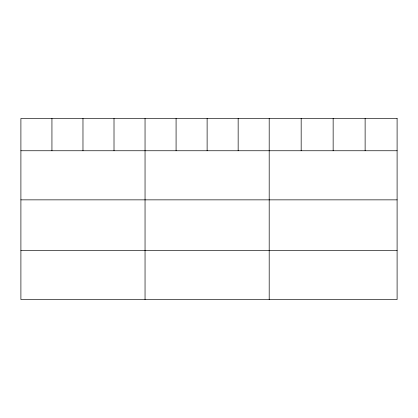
<?xml version="1.0" encoding="UTF-8"?>
<svg xmlns="http://www.w3.org/2000/svg" width="418" height="418" viewBox="0 0 418 418"><rect width="100%" height="100%" fill="white"/><g stroke="black" fill="none" stroke-linecap="round" stroke-linejoin="round"><path stroke-width="0.63" d="M20.9 150.752L397.1 150.752M20.9 199.856L397.1 199.856M20.9 250.45L397.1 250.45M365.123 118.446L365.123 150.752M333.146 118.446L333.146 150.752M301.169 118.446L301.169 150.752M269.192 118.446L269.192 299.554M238.155 118.446L238.155 150.752M207.119 118.446L207.119 150.752M176.082 118.446L176.082 150.752M145.046 118.446L145.046 299.554M114.009 118.446L114.009 150.752M82.973 118.446L82.973 150.752M51.937 118.446L51.937 150.752M397.1 118.446L20.9 118.446L20.9 299.554L397.1 299.554L397.1 118.446"/></g></svg>
